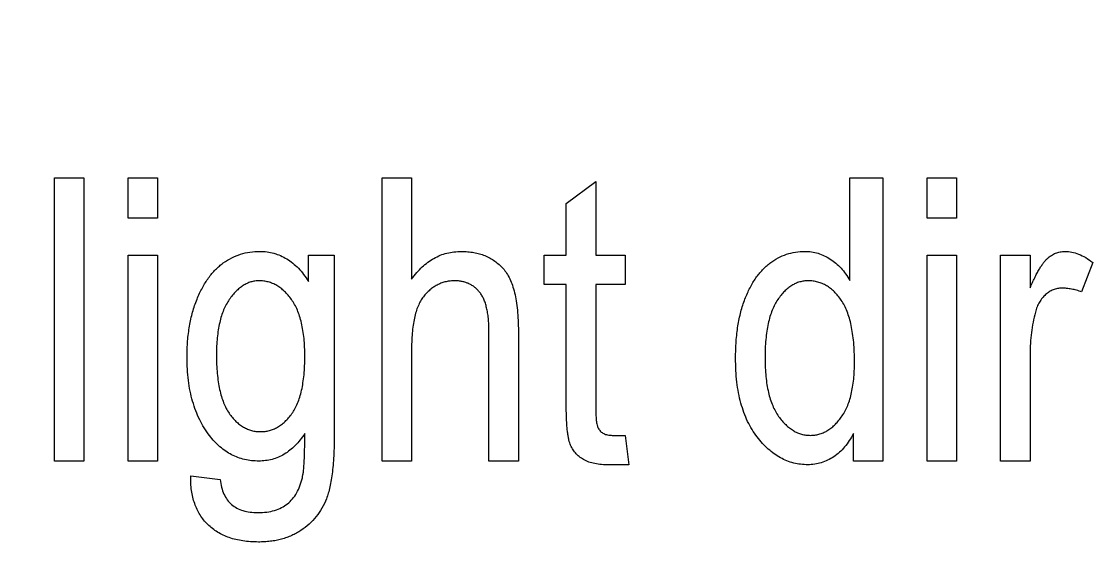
# Model space of a CAD drawing. Header units: millimetres. Extents: x -34 to 34, y -34 to 34.
# Drawn here: x -5.47 to 1.33, y 6.89 to 10.31 of the extents above; entities that cross this region are included whole.
import ezdxf

# ---------------------------------------------------------------- set-up
doc = ezdxf.new("R2010")
doc.units = ezdxf.units.MM

msp = doc.modelspace()

# ---------------------------------------------------------------- linework, layer by layer
at = {"color": 7, "linetype": 'Continuous', "lineweight": 25}
for p, q in [((-5.2644, 7.5151), (-5.2644, 9.3129)), ((-5.2644, 9.3129), (-5.0776, 9.3129)), ((-5.0776, 9.3129), (-5.0776, 7.5151)), ((-4.7974, 9.0561), (-4.7974, 9.3129)), ((-4.7974, 9.3129), (-4.6106, 9.3129)), ((-4.6106, 9.3129), (-4.6106, 9.0561)), ((-3.1863, 7.5151), (-3.1863, 9.3129)), ((-3.1863, 9.3129), (-2.9996, 9.3129)), ((-2.9996, 9.3129), (-2.9996, 8.6701)), ((-2.0189, 9.1495), (-1.8321, 9.2896)), ((-1.8321, 9.2896), (-1.8321, 8.8226)), ((-0.2211, 8.6617), (-0.2211, 9.3129)), ((-0.2211, 9.3129), (-0.011, 9.3129)), ((-0.011, 9.3129), (-0.011, 7.5151)), ((0.2692, 9.0561), (0.2692, 9.3129)), ((0.2692, 9.3129), (0.456, 9.3129)), ((0.456, 9.3129), (0.456, 9.0561)), ((-2.0189, 8.8226), (-2.0189, 9.1495)), ((-4.6106, 9.0561), (-4.7974, 9.0561)), ((0.456, 9.0561), (0.2692, 9.0561)), ((-4.7974, 7.5151), (-4.7974, 8.8226)), ((-4.7974, 8.8226), (-4.6106, 8.8226)), ((-4.6106, 8.8226), (-4.6106, 7.5151)), ((-3.6533, 8.6555), (-3.6533, 8.8226)), ((-3.6533, 8.8226), (-3.4899, 8.8226)), ((-3.4899, 8.8226), (-3.4899, 7.703)), ((-2.159, 8.6358), (-2.159, 8.8226)), ((-2.159, 8.8226), (-2.0189, 8.8226)), ((-1.8321, 8.8226), (-1.6454, 8.8226)), ((-1.6454, 8.8226), (-1.6454, 8.6358)), ((0.2692, 7.5151), (0.2692, 8.8226)), ((0.2692, 8.8226), (0.456, 8.8226)), ((0.456, 8.8226), (0.456, 7.5151)), ((0.7362, 7.5151), (0.7362, 8.8226)), ((0.7362, 8.8226), (0.923, 8.8226)), ((0.923, 8.8226), (0.923, 8.6139)), ((1.3199, 8.7759), (1.2498, 8.5891)), ((-2.0189, 8.6358), (-2.159, 8.6358)), ((-2.0189, 7.889), (-2.0189, 8.6358)), ((-1.6454, 8.6358), (-1.8321, 8.6358)), ((-1.8321, 8.6358), (-1.8321, 7.8617)), ((-2.5092, 7.5151), (-2.5092, 8.3421)), ((-2.3225, 8.3399), (-2.3225, 7.5151)), ((-2.9996, 8.229), (-2.9996, 7.5151)), ((0.923, 8.1929), (0.923, 7.5151)), ((-0.1978, 7.5151), (-0.1978, 7.6906)), ((-1.7267, 7.6785), (-1.6454, 7.6785)), ((-1.6454, 7.6785), (-1.622, 7.4917)), ((-5.0776, 7.5151), (-5.2644, 7.5151)), ((-4.6106, 7.5151), (-4.7974, 7.5151)), ((-2.9996, 7.5151), (-3.1863, 7.5151)), ((-2.3225, 7.5151), (-2.5092, 7.5151)), ((-1.622, 7.4917), (-1.7603, 7.4917)), ((-0.011, 7.5151), (-0.1978, 7.5151)), ((0.456, 7.5151), (0.2692, 7.5151)), ((0.923, 7.5151), (0.7362, 7.5151)), ((-4.4005, 7.4217), (-4.2137, 7.3983))]:
    msp.add_line(p, q, dxfattribs=at)
at = {"color": 7, "linetype": 'Continuous'}
msp.add_circle((0, 0), 34, dxfattribs=at)
at = {"color": 7, "linetype": 'Continuous', "lineweight": 25}
for points, knots in [([(-4.4238, 8.1758), (-4.4231, 8.2096), (-4.4217, 8.2754), (-4.4093, 8.3706), (-4.3901, 8.4594), (-4.3666, 8.5284), (-4.3445, 8.5796), (-4.3267, 8.615), (-4.3075, 8.6476), (-4.2878, 8.678), (-4.266, 8.7054), (-4.2434, 8.7305), (-4.2193, 8.7527), (-4.186, 8.7789), (-4.1414, 8.8054), (-4.0847, 8.8294), (-4.0244, 8.8431), (-3.9832, 8.845), (-3.9623, 8.8459)], [0, 0, 0, 0, 0.111723, 0.216967, 0.316536, 0.411523, 0.457028, 0.500668, 0.54206, 0.582044, 0.620363, 0.657316, 0.693405, 0.72859, 0.797045, 0.864014, 0.931134, 1, 1, 1, 1]), ([(-3.9623, 8.8459), (-3.9469, 8.8454), (-3.9165, 8.8444), (-3.8722, 8.8349), (-3.83, 8.8198), (-3.79, 8.7988), (-3.752, 8.7718), (-3.7163, 8.7388), (-3.6828, 8.6998), (-3.6633, 8.6706), (-3.6533, 8.6555)], [0, 0, 0, 0, 0.121205, 0.239819, 0.356123, 0.474207, 0.595404, 0.723139, 0.857256, 1, 1, 1, 1]), ([(-2.9996, 8.6701), (-2.989, 8.6841), (-2.9685, 8.7112), (-2.9341, 8.7473), (-2.8972, 8.7773), (-2.8587, 8.8026), (-2.818, 8.822), (-2.7752, 8.8361), (-2.7303, 8.8441), (-2.6996, 8.8453), (-2.684, 8.8459)], [0, 0, 0, 0, 0.139469, 0.271137, 0.396529, 0.517824, 0.63709, 0.755446, 0.875647, 1, 1, 1, 1]), ([(-2.684, 8.8459), (-2.6704, 8.8456), (-2.6438, 8.8449), (-2.6051, 8.8396), (-2.5686, 8.8313), (-2.5341, 8.8198), (-2.5019, 8.8042), (-2.4721, 8.7853), (-2.4444, 8.763), (-2.4185, 8.7375), (-2.3956, 8.707), (-2.3758, 8.6711), (-2.3592, 8.6295), (-2.3454, 8.5824), (-2.335, 8.5296), (-2.3281, 8.4713), (-2.3231, 8.4075), (-2.3227, 8.3631), (-2.3225, 8.3399)], [0, 0, 0, 0, 0.057444, 0.11172, 0.164296, 0.215175, 0.264674, 0.314426, 0.363638, 0.414362, 0.467035, 0.523919, 0.586431, 0.655337, 0.730601, 0.812712, 0.902626, 1, 1, 1, 1]), ([(-0.9449, 8.1688), (-0.9446, 8.1868), (-0.9441, 8.2223), (-0.9417, 8.2744), (-0.9369, 8.3244), (-0.9304, 8.3722), (-0.922, 8.418), (-0.9119, 8.4617), (-0.8999, 8.5034), (-0.8859, 8.5428), (-0.8707, 8.58), (-0.8539, 8.6148), (-0.8356, 8.6471), (-0.8169, 8.6773), (-0.7962, 8.7045), (-0.7742, 8.7292), (-0.7515, 8.752), (-0.7194, 8.778), (-0.6769, 8.8051), (-0.6224, 8.8288), (-0.5649, 8.8432), (-0.5256, 8.845), (-0.5057, 8.8459)], [0, 0, 0, 0, 0.060005, 0.11804, 0.173822, 0.227423, 0.278942, 0.328892, 0.376999, 0.423408, 0.468122, 0.510907, 0.552287, 0.591646, 0.629263, 0.666023, 0.701853, 0.73642, 0.803666, 0.869027, 0.933718, 1, 1, 1, 1]), ([(-0.5057, 8.8459), (-0.4914, 8.8454), (-0.463, 8.8444), (-0.4214, 8.8349), (-0.3816, 8.8193), (-0.3436, 8.798), (-0.3079, 8.7714), (-0.2751, 8.7397), (-0.2457, 8.703), (-0.2294, 8.6757), (-0.2211, 8.6617)], [0, 0, 0, 0, 0.1202255, 0.2388714, 0.3576678, 0.4797454, 0.6050224, 0.7318999, 0.8631863, 1, 1, 1, 1]), ([(0.923, 8.6139), (0.9277, 8.6252), (0.9369, 8.6468), (0.9517, 8.6772), (0.9653, 8.7052), (0.9793, 8.73), (0.9926, 8.7519), (1.0059, 8.7708), (1.0188, 8.7867), (1.0352, 8.8037), (1.0567, 8.8205), (1.0841, 8.8354), (1.1135, 8.8442), (1.1335, 8.8454), (1.1437, 8.8459)], [0, 0, 0, 0, 0.107464, 0.207128, 0.29815, 0.381595, 0.457107, 0.523978, 0.584878, 0.637149, 0.732511, 0.823565, 0.910677, 1, 1, 1, 1]), ([(1.1437, 8.8459), (1.1582, 8.8451), (1.1881, 8.8433), (1.2325, 8.829), (1.2775, 8.8071), (1.3053, 8.7866), (1.3199, 8.7759)], [0, 0, 0, 0, 0.226109, 0.462956, 0.719978, 1, 1, 1, 1]), ([(-3.9663, 8.6592), (-3.9752, 8.6588), (-3.9928, 8.6581), (-4.0189, 8.6525), (-4.0437, 8.6427), (-4.0682, 8.6299), (-4.0915, 8.6128), (-4.1142, 8.5924), (-4.1357, 8.568), (-4.1566, 8.5404), (-4.1755, 8.5089), (-4.1923, 8.4739), (-4.2062, 8.4351), (-4.2172, 8.3928), (-4.2266, 8.3469), (-4.2323, 8.2974), (-4.2367, 8.2443), (-4.2369, 8.2078), (-4.237, 8.1889)], [0, 0, 0, 0, 0.044567, 0.08817, 0.132512, 0.178014, 0.226019, 0.276906, 0.330826, 0.388688, 0.4499, 0.514737, 0.58275, 0.655883, 0.733525, 0.817005, 0.905575, 1, 1, 1, 1]), ([(-3.6767, 8.1794), (-3.677, 8.199), (-3.6777, 8.237), (-3.6809, 8.292), (-3.6883, 8.343), (-3.6968, 8.3904), (-3.7092, 8.4336), (-3.7229, 8.4734), (-3.7407, 8.5088), (-3.7604, 8.5404), (-3.782, 8.5683), (-3.805, 8.5923), (-3.8288, 8.6131), (-3.854, 8.6301), (-3.8807, 8.6428), (-3.9081, 8.6526), (-3.9369, 8.6581), (-3.9565, 8.6588), (-3.9663, 8.6592)], [0, 0, 0, 0, 0.09427, 0.182852, 0.264972, 0.342462, 0.414183, 0.481397, 0.544747, 0.604188, 0.660507, 0.713915, 0.764136, 0.812677, 0.859538, 0.906003, 0.952496, 1, 1, 1, 1]), ([(-2.7267, 8.6592), (-2.7359, 8.6589), (-2.7543, 8.6583), (-2.7813, 8.654), (-2.8071, 8.646), (-2.8322, 8.636), (-2.8558, 8.6222), (-2.8788, 8.6061), (-2.9002, 8.5865), (-2.9209, 8.5643), (-2.9399, 8.5381), (-2.9556, 8.507), (-2.9696, 8.472), (-2.9802, 8.4321), (-2.9891, 8.3879), (-2.9949, 8.339), (-2.9992, 8.2855), (-2.9994, 8.2484), (-2.9996, 8.229)], [0, 0, 0, 0, 0.04841, 0.096097, 0.142584, 0.189362, 0.236938, 0.285298, 0.335747, 0.38842, 0.444027, 0.504346, 0.570021, 0.641321, 0.719788, 0.805709, 0.898842, 1, 1, 1, 1]), ([(-2.5092, 8.3421), (-2.5093, 8.3558), (-2.5094, 8.3821), (-2.5126, 8.42), (-2.5166, 8.4551), (-2.5234, 8.4871), (-2.5312, 8.5162), (-2.5408, 8.5424), (-2.5532, 8.5652), (-2.5665, 8.5854), (-2.5818, 8.6029), (-2.5986, 8.6178), (-2.6166, 8.6306), (-2.6358, 8.6415), (-2.6566, 8.6494), (-2.6788, 8.6547), (-2.7022, 8.6587), (-2.7184, 8.659), (-2.7267, 8.6592)], [0, 0, 0, 0, 0.0935899, 0.1807377, 0.261569, 0.3357961, 0.4051167, 0.468581, 0.527262, 0.5826444, 0.6347538, 0.6862366, 0.7365468, 0.7862918, 0.8373389, 0.8890111, 0.9431314, 1, 1, 1, 1]), ([(-0.4841, 8.6592), (-0.4934, 8.6588), (-0.5117, 8.6581), (-0.5387, 8.6526), (-0.5643, 8.6428), (-0.5893, 8.63), (-0.6129, 8.6128), (-0.6362, 8.5925), (-0.6574, 8.5676), (-0.6785, 8.54), (-0.6975, 8.508), (-0.7138, 8.4717), (-0.7277, 8.4313), (-0.7388, 8.3867), (-0.7476, 8.338), (-0.7535, 8.285), (-0.7578, 8.2278), (-0.758, 8.1882), (-0.7581, 8.1677)], [0, 0, 0, 0, 0.044591, 0.088223, 0.13194, 0.176196, 0.222816, 0.272165, 0.324432, 0.38005, 0.43939, 0.503057, 0.571192, 0.644888, 0.724012, 0.809485, 0.901627, 1, 1, 1, 1]), ([(-0.1908, 8.1437), (-0.1912, 8.1653), (-0.1918, 8.2071), (-0.1952, 8.2675), (-0.2018, 8.3234), (-0.2108, 8.3748), (-0.2222, 8.4218), (-0.237, 8.4639), (-0.2535, 8.5019), (-0.2733, 8.5351), (-0.2951, 8.564), (-0.3177, 8.5896), (-0.342, 8.6112), (-0.3679, 8.6285), (-0.3949, 8.6423), (-0.4234, 8.6521), (-0.4534, 8.6582), (-0.4738, 8.6589), (-0.4841, 8.6592)], [0, 0, 0, 0, 0.098369, 0.189698, 0.274813, 0.35393, 0.426826, 0.494097, 0.556421, 0.614884, 0.66936, 0.720612, 0.769936, 0.816519, 0.861736, 0.90734, 0.952957, 1, 1, 1, 1]), ([(1.1232, 8.6125), (1.1141, 8.612), (1.0959, 8.6111), (1.0694, 8.6027), (1.0438, 8.5904), (1.0205, 8.5723), (0.9989, 8.5504), (0.9812, 8.5237), (0.9663, 8.4935), (0.9596, 8.4714), (0.9562, 8.46)], [0, 0, 0, 0, 0.112848, 0.223771, 0.33901, 0.460958, 0.585978, 0.716454, 0.853137, 1, 1, 1, 1]), ([(1.2498, 8.5891), (1.2391, 8.5927), (1.218, 8.5997), (1.186, 8.607), (1.1545, 8.6116), (1.1336, 8.6122), (1.1232, 8.6125)], [0, 0, 0, 0, 0.263191, 0.515011, 0.759958, 1, 1, 1, 1]), ([(0.9562, 8.46), (0.951, 8.4388), (0.9405, 8.396), (0.9307, 8.33), (0.9242, 8.2621), (0.9234, 8.2162), (0.923, 8.1929)], [0, 0, 0, 0, 0.242734, 0.489053, 0.741607, 1, 1, 1, 1]), ([(-4.2812, 7.6767), (-4.2927, 7.6926), (-4.316, 7.7248), (-4.3446, 7.7779), (-4.3691, 7.8346), (-4.3891, 7.8954), (-4.4048, 7.9599), (-4.4161, 8.0283), (-4.4226, 8.1007), (-4.4234, 8.1503), (-4.4238, 8.1758)], [0, 0, 0, 0, 0.111659, 0.225063, 0.341653, 0.462394, 0.587488, 0.718364, 0.855637, 1, 1, 1, 1]), ([(-4.237, 8.1889), (-4.2369, 8.1685), (-4.2367, 8.129), (-4.2324, 8.0719), (-4.2265, 8.019), (-4.2178, 7.9704), (-4.2066, 7.9261), (-4.1927, 7.886), (-4.1765, 7.8501), (-4.1574, 7.8185), (-4.1364, 7.7912), (-4.1147, 7.767), (-4.091, 7.7474), (-4.0668, 7.7305), (-4.0412, 7.7179), (-4.0145, 7.7085), (-3.9866, 7.7029), (-3.9676, 7.7022), (-3.9579, 7.7019)], [0, 0, 0, 0, 0.098168, 0.189537, 0.274832, 0.353791, 0.426768, 0.494209, 0.557213, 0.615929, 0.670965, 0.722647, 0.77157, 0.81824, 0.863964, 0.908493, 0.953752, 1, 1, 1, 1]), ([(-3.9579, 7.7019), (-3.9483, 7.7022), (-3.9292, 7.7029), (-3.9014, 7.7086), (-3.8747, 7.7174), (-3.849, 7.7299), (-3.8245, 7.7462), (-3.801, 7.7659), (-3.7792, 7.7897), (-3.7578, 7.8163), (-3.7383, 7.847), (-3.7222, 7.8824), (-3.7078, 7.9216), (-3.6962, 7.9651), (-3.6878, 8.0129), (-3.681, 8.0646), (-3.6776, 8.1206), (-3.677, 8.1594), (-3.6767, 8.1794)], [0, 0, 0, 0, 0.046801, 0.092602, 0.137474, 0.183485, 0.230876, 0.280385, 0.332252, 0.387377, 0.446101, 0.508786, 0.57612, 0.648977, 0.727137, 0.811764, 0.902417, 1, 1, 1, 1]), ([(-0.4867, 7.4917), (-0.5019, 7.4924), (-0.5321, 7.4936), (-0.5767, 7.5017), (-0.6198, 7.5157), (-0.661, 7.5356), (-0.7008, 7.5607), (-0.739, 7.5913), (-0.7754, 7.6276), (-0.81, 7.6691), (-0.8417, 7.7157), (-0.8696, 7.7671), (-0.8927, 7.8232), (-0.9121, 7.8836), (-0.927, 7.9485), (-0.9374, 8.0179), (-0.9436, 8.0919), (-0.9445, 8.1427), (-0.9449, 8.1688)], [0, 0, 0, 0, 0.050279, 0.099647, 0.149027, 0.1993, 0.250531, 0.303943, 0.360428, 0.419996, 0.482122, 0.546067, 0.61264, 0.682206, 0.755138, 0.83229, 0.913662, 1, 1, 1, 1]), ([(-0.7581, 8.1677), (-0.7578, 8.1477), (-0.7573, 8.1088), (-0.7532, 8.0527), (-0.7469, 8.0005), (-0.7373, 7.9524), (-0.7255, 7.908), (-0.7105, 7.8677), (-0.6931, 7.8313), (-0.673, 7.7992), (-0.651, 7.771), (-0.628, 7.7464), (-0.604, 7.7256), (-0.5791, 7.7085), (-0.5537, 7.6946), (-0.5266, 7.6858), (-0.4992, 7.6794), (-0.4804, 7.6788), (-0.471, 7.6785)], [0, 0, 0, 0, 0.095848, 0.185509, 0.268632, 0.346761, 0.419596, 0.487769, 0.551663, 0.611927, 0.668616, 0.722024, 0.772668, 0.819864, 0.865845, 0.910655, 0.95519, 1, 1, 1, 1]), ([(-0.471, 7.6785), (-0.4617, 7.6789), (-0.4433, 7.6796), (-0.416, 7.6853), (-0.3898, 7.6944), (-0.3644, 7.707), (-0.3405, 7.7237), (-0.3168, 7.7434), (-0.2948, 7.7674), (-0.2736, 7.7944), (-0.2535, 7.825), (-0.2372, 7.86), (-0.2223, 7.8981), (-0.2109, 7.9402), (-0.2018, 7.9859), (-0.1952, 8.0353), (-0.1918, 8.0883), (-0.1912, 8.1248), (-0.1908, 8.1437)], [0, 0, 0, 0, 0.046133, 0.091867, 0.138032, 0.184082, 0.232466, 0.283186, 0.337179, 0.394129, 0.454614, 0.518547, 0.586039, 0.658342, 0.735554, 0.818048, 0.906084, 1, 1, 1, 1]), ([(-1.7603, 7.4917), (-1.7756, 7.492), (-1.805, 7.4926), (-1.8465, 7.5004), (-1.8839, 7.511), (-1.9161, 7.5278), (-1.9433, 7.5485), (-1.9665, 7.5724), (-1.9844, 7.6003), (-1.9961, 7.6263), (-2.0027, 7.6505), (-2.0068, 7.6729), (-2.0111, 7.6991), (-2.0136, 7.7295), (-2.0164, 7.7636), (-2.0175, 7.8018), (-2.0188, 7.844), (-2.0189, 7.8736), (-2.0189, 7.889)], [0, 0, 0, 0, 0.082978, 0.158466, 0.227964, 0.292396, 0.353441, 0.412531, 0.471462, 0.531841, 0.565997, 0.606892, 0.654804, 0.709656, 0.771661, 0.840124, 0.916455, 1, 1, 1, 1]), ([(-1.8321, 7.8617), (-1.832, 7.8454), (-1.8316, 7.8159), (-1.8288, 7.7766), (-1.8248, 7.7462), (-1.8184, 7.7301), (-1.8157, 7.7234)], [0, 0, 0, 0, 0.349051, 0.631075, 0.845143, 1, 1, 1, 1]), ([(-3.4899, 7.703), (-3.49, 7.6789), (-3.4903, 7.6325), (-3.4923, 7.5657), (-3.4964, 7.5044), (-3.5017, 7.4485), (-3.5086, 7.3978), (-3.5167, 7.3524), (-3.5269, 7.3125), (-3.5422, 7.2668), (-3.5662, 7.216), (-3.603, 7.1616), (-3.6482, 7.1142), (-3.6915, 7.0802), (-3.7297, 7.0577), (-3.7599, 7.0425), (-3.7915, 7.0297), (-3.8247, 7.0197), (-3.8591, 7.011), (-3.8953, 7.0059), (-3.9327, 7.0019), (-3.9582, 7.0016), (-3.9711, 7.0014)], [0, 0, 0, 0, 0.073903, 0.142241, 0.205078, 0.262456, 0.314817, 0.361887, 0.40389, 0.441304, 0.509422, 0.575778, 0.642046, 0.70961, 0.743919, 0.778136, 0.813136, 0.848315, 0.884796, 0.921798, 0.960422, 1, 1, 1, 1]), ([(-1.8157, 7.7234), (-1.8113, 7.7164), (-1.8025, 7.7027), (-1.7813, 7.6885), (-1.7556, 7.6799), (-1.7368, 7.679), (-1.7267, 7.6785)], [0, 0, 0, 0, 0.23382, 0.463567, 0.713334, 1, 1, 1, 1]), ([(-0.1978, 7.6906), (-0.206, 7.6751), (-0.222, 7.6451), (-0.2521, 7.6051), (-0.2849, 7.5703), (-0.3215, 7.5419), (-0.3602, 7.5194), (-0.401, 7.5035), (-0.4433, 7.4937), (-0.4722, 7.4924), (-0.4867, 7.4917)], [0, 0, 0, 0, 0.141749, 0.275653, 0.403974, 0.529025, 0.649615, 0.766072, 0.882327, 1, 1, 1, 1]), ([(-3.9682, 7.5151), (-3.9835, 7.5156), (-4.0138, 7.5165), (-4.0582, 7.5246), (-4.1009, 7.5367), (-4.1412, 7.5549), (-4.1795, 7.5777), (-4.2158, 7.6058), (-4.2504, 7.6386), (-4.2707, 7.6638), (-4.2812, 7.6767)], [0, 0, 0, 0, 0.125872, 0.248366, 0.368938, 0.48905, 0.609819, 0.734308, 0.864113, 1, 1, 1, 1]), ([(-3.6767, 7.6895), (-3.6864, 7.6758), (-3.7053, 7.6491), (-3.7371, 7.6136), (-3.7709, 7.5834), (-3.8063, 7.5582), (-3.8441, 7.5391), (-3.8837, 7.525), (-3.9254, 7.5169), (-3.9538, 7.5157), (-3.9682, 7.5151)], [0, 0, 0, 0, 0.141924, 0.275925, 0.402666, 0.524492, 0.642235, 0.759977, 0.878369, 1, 1, 1, 1]), ([(-3.6924, 7.4086), (-3.6911, 7.4149), (-3.6882, 7.429), (-3.6851, 7.4526), (-3.6826, 7.4809), (-3.6805, 7.5137), (-3.6786, 7.5512), (-3.6777, 7.5933), (-3.6769, 7.6399), (-3.6768, 7.6724), (-3.6767, 7.6895)], [0, 0, 0, 0, 0.068568, 0.153538, 0.253655, 0.370454, 0.503984, 0.652946, 0.818712, 1, 1, 1, 1]), ([(-3.9711, 7.0014), (-3.988, 7.0018), (-4.0208, 7.0025), (-4.0687, 7.0076), (-4.1134, 7.0163), (-4.1554, 7.0283), (-4.1943, 7.0439), (-4.2299, 7.0636), (-4.2629, 7.086), (-4.2926, 7.1121), (-4.319, 7.1414), (-4.3417, 7.1737), (-4.3607, 7.2085), (-4.3761, 7.246), (-4.3879, 7.2861), (-4.3956, 7.3289), (-4.4007, 7.3744), (-4.4005, 7.4056), (-4.4005, 7.4217)], [0, 0, 0, 0, 0.074023, 0.143609, 0.210304, 0.273466, 0.334344, 0.39317, 0.451333, 0.508658, 0.565938, 0.623228, 0.680865, 0.739571, 0.800029, 0.863387, 0.929742, 1, 1, 1, 1]), ([(-4.2137, 7.3983), (-4.2111, 7.3817), (-4.2063, 7.35), (-4.1914, 7.3062), (-4.17, 7.2692), (-4.1425, 7.2387), (-4.1083, 7.2158), (-4.0684, 7.1998), (-4.0229, 7.1898), (-3.9906, 7.1888), (-3.9736, 7.1882)], [0, 0, 0, 0, 0.141291, 0.268933, 0.386172, 0.498275, 0.610788, 0.729002, 0.857674, 1, 1, 1, 1]), ([(-3.9736, 7.1882), (-3.9551, 7.1889), (-3.9197, 7.1903), (-3.8693, 7.2003), (-3.8249, 7.2179), (-3.7863, 7.2425), (-3.7536, 7.2742), (-3.7268, 7.3127), (-3.7057, 7.3581), (-3.6969, 7.3912), (-3.6924, 7.4086)], [0, 0, 0, 0, 0.14184, 0.271131, 0.391476, 0.505384, 0.619307, 0.737621, 0.863008, 1, 1, 1, 1])]:
    msp.add_open_spline(points, degree=3, knots=knots, dxfattribs=at)

doc.saveas('drawing.dxf')
